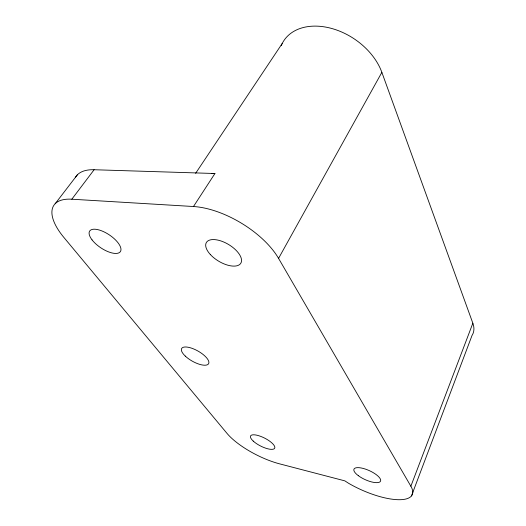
<?xml version="1.0" encoding="UTF-8"?>
<svg xmlns="http://www.w3.org/2000/svg" width="526" height="526" viewBox="0 0 526 526"><rect width="100%" height="100%" fill="white"/><g stroke="black" fill="none" stroke-linecap="round" stroke-linejoin="round"><path stroke-width="0.79" d="M411.47 495.926L472.039 335.424A43.388 22.394 22.1 0 0 472.848 323.214L381.863 72.358A57.512 40.39 33.7 0 0 331.051 28.292A57.512 40.39 33.7 0 0 281.246 45.611M71.819 199.209L193.476 206.521L214.937 173.514L94.115 169.734L71.819 199.209A61.68 25.853 33.8 0 0 63.929 237.502L226.969 433.339A45.111 14.833 26.9 0 0 279.654 463.866L344.865 480.869L348.574 483.276A48.635 16.562 24.3 0 0 397.104 499.667A48.635 16.562 24.3 0 0 410.865 486.221L472.848 323.214M410.865 486.221L278.563 258.384L381.863 72.358M195.633 173.31L282.186 43.533M55.164 203.74L77.269 174.934M75.349 177.545A60.214 27.398 34.4 0 1 94.115 169.734M211.511 173.514A65.375 34.249 31.3 0 1 214.937 173.514M193.476 206.521A67.131 32.5 31 0 1 278.563 258.384M210.315 254.485A20.093 9.705 31 0 0 240.691 263.414A20.093 9.705 31 0 0 219.842 240.606A20.093 9.705 31 0 0 210.315 254.485M358.305 475.662A14.57 4.958 24.3 0 0 380.403 481.389A14.57 4.958 24.3 0 0 363.052 468.396A14.57 4.958 24.3 0 0 358.305 475.662M92.05 239.876A18.469 7.726 33.8 0 0 119.534 252.48A18.469 7.726 33.8 0 0 103.537 231.644A18.469 7.726 33.8 0 0 92.05 239.876M185.277 356.089A15.471 5.799 29.4 0 0 208.395 364.012A15.471 5.799 29.4 0 0 191.72 348.212A15.471 5.799 29.4 0 0 185.277 356.089M253.262 441.104A13.518 4.438 26.9 0 0 274.105 448.823A13.518 4.438 26.9 0 0 260.515 436.31A13.518 4.438 26.9 0 0 253.262 441.104"/></g></svg>
